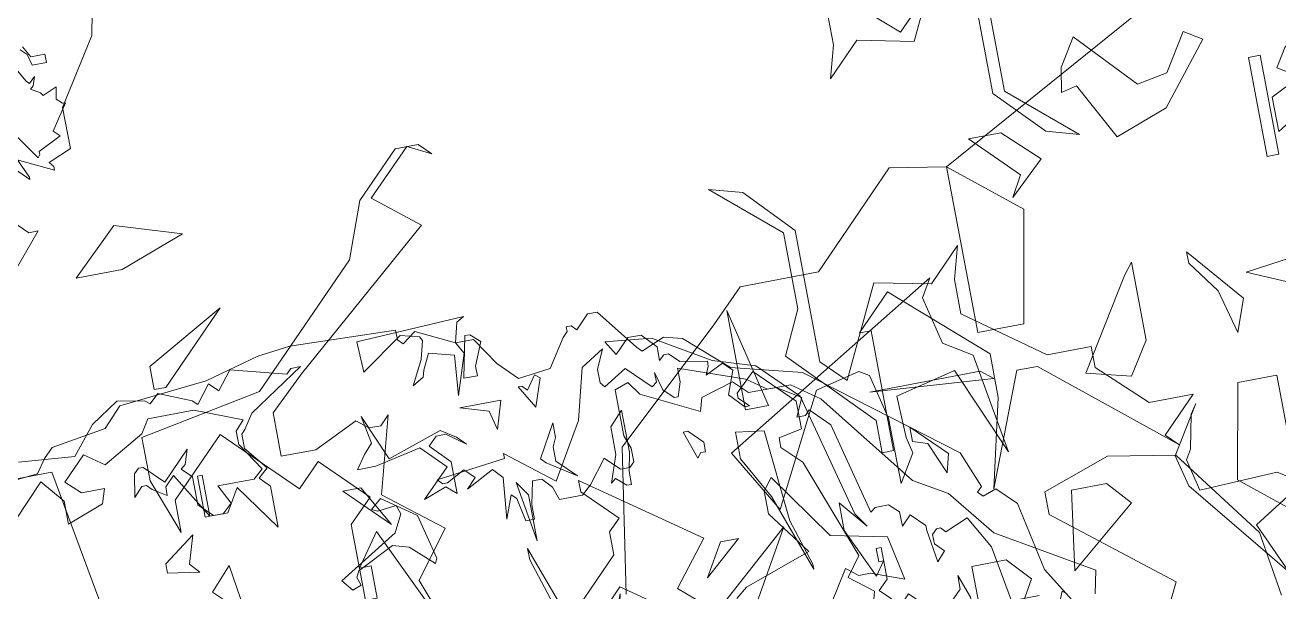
# Model space of a CAD drawing. Header units: millimetres. Extents: x 1418 to 1811, y 1796 to 1956.
# Drawn here: x 1496.622 to 1497.251, y 1878.01 to 1878.295 of the extents above; entities that cross this region are included whole.
import ezdxf

# ---------------------------------------------------------------- set-up
doc = ezdxf.new("R2010")
doc.units = ezdxf.units.MM
doc.layers.add('ARBRE', color=251, linetype='Continuous', lineweight=13)
doc.layers.add('VEGETAIS', color=3, linetype='Continuous')

# ---------------------------------------------------------------- blocks, each defined once
blk = doc.blocks.new('WMF26', base_point=(0, 0.0008))
at = {"color": 85}
for points in [[(7.3226, -0.1836), (7.3588, -0.2206), (7.4617, -0.1474), (7.7449, -0.2857), (7.8833, -0.2857), (8.0216, -0.4965), (8.1591, -0.6356), (8.4069, -0.6051), (8.5452, -0.3952), (8.5814, -0.3581), (8.5814, -0.3219), (8.6177, -0.3219), (8.6539, -0.3581), (8.756, -0.2569), (8.8292, -0.2569), (9.0688, -0.5689), (9.1051, -0.6051), (9.2804, -0.5327), (9.4187, -0.5689), (9.7316, -0.8464), (10.2552, -0.9839), (11.3025, -1.7915), (11.412, -2.069), (11.3758, -2.1052), (11.412, -2.1414), (11.5141, -2.1052), (11.6524, -2.2427), (11.7611, -2.7672), (11.9727, -3.1163)], [(13.0199, -7.9055), (12.9837, -8.0792), (12.6708, -8.5666), (12.6708, -8.8803), (12.4963, -8.9527), (12.5251, -8.989), (12.5251, -9.0178), (12.111, -8.8144)], [(12.1472, -9.3381), (12.2485, -9.4401), (12.3209, -9.4401), (11.8994, -9.9284)], [(10.75, -10.8381), (10.6776, -11.2893), (10.3277, -11.6096), (10.2264, -11.7108), (9.9786, -11.7108), (9.7028, -11.9875), (9.5274, -11.9578), (8.756, -12.3728)], [(3.2694, -0.7805), (4.492, -0.6718), (4.5653, -0.5689), (4.6377, -0.4965), (5.0527, -0.4314), (5.191, -0.2857), (5.8604, -0.2206), (6.2753, -0.1111), (6.5223, -0.0815), (7.3226, -0.1111), (7.3226, -0.1836), (7.3226, -0.1836)]]:
    blk.add_lwpolyline(points, dxfattribs=at)
at = {"color": 63}
for points in [[(7.7449, -0.2857), (7.796, -0.3738), (7.6955, -0.6776), (7.7211, -0.3754), (7.5325, -0.326), (7.4749, -0.4438), (7.4617, -0.4932), (7.3736, -0.5442), (7.4699, -0.3623), (7.5062, -0.2231), (7.4881, -0.1918), (7.3481, -0.1548), (7.0303, -0.3746), (7.0221, -0.1433), (7.8404, -0.1029), (7.7836, -0.1358), (7.7449, -0.2857), (7.7449, -0.2857)], [(6.5001, -0.2462), (6.5734, -0.2462), (6.1518, -0.522), (6.0777, -0.6315), (6.0489, -0.6611), (6.0489, -0.7698), (6.188, -0.9443), (6.1156, -1.0094), (6.188, -1.0827), (6.188, -1.3955), (5.9402, -1.0464), (5.8381, -1.221), (5.7006, -1.221), (5.489, -0.8711), (5.4166, -0.9443), (5.4166, -1.0094), (5.3145, -0.9443), (5.2783, -0.9081), (5.2421, -0.9081), (5.1762, -0.9806), (5.2058, -0.806), (5.2421, -0.7698), (5.2783, -0.7698), (5.4166, -0.9081), (5.6274, -0.6973), (5.5903, -0.806), (5.5541, -0.8348), (5.6274, -0.9081), (5.6274, -1.1189), (5.7295, -1.221), (5.8019, -1.221), (5.8744, -1.1551), (5.8019, -1.0094), (6.0777, -1.0094), (6.1518, -0.9443), (6.0127, -0.7336), (6.0127, -0.6315), (6.0777, -0.5582), (5.7295, -0.4199), (5.3804, -0.4199), (5.3145, -0.522), (5.0016, -0.6973), (4.8559, -0.5944), (4.6814, -0.7698), (4.7909, -0.8711), (4.9654, -0.8711), (4.9292, -0.9806), (4.6517, -1.0827), (4.6517, -0.9081), (4.5068, -0.7336), (4.2664, -0.9806)], [(4.3685, -0.5582), (4.7909, -0.5944), (4.9654, -0.3837), (5.1762, -0.2462), (5.3804, -0.2824), (5.4166, -0.3112), (5.489, -0.2462), (5.7295, -0.3474), (5.7657, -0.3837), (5.8744, -0.2462), (5.9402, -0.3112), (6.0489, -0.1729), (6.4639, -0.2824), (6.5001, -0.2462), (6.5001, -0.2462)], [(8.7519, -0.7805), (8.7823, -0.8167), (8.956, -0.7081), (9.1306, -0.8826), (9.1668, -0.853), (9.1668, -0.7805), (9.203, -0.9188), (9.2771, -0.9913), (9.3059, -0.9913), (9.3422, -0.8826), (9.3422, -0.7805), (9.8296, -0.955), (9.9745, -1.0571), (10.1498, -1.0571), (10.3532, -1.2029), (10.9131, -1.9307), (11.1609, -2.0756), (11.4375, -2.4255), (12.1357, -2.8404), (12.0995, -3.0142)], [(11.8953, -2.9779), (11.859, -2.9491), (11.7866, -3.1237)], [(11.6853, -2.9491), (11.4737, -2.9491), (11.4013, -2.5268), (11.263, -2.2789), (11.0884, -2.353), (11.0522, -2.3168), (11.0226, -2.3168), (10.9863, -2.353), (10.9863, -2.4255), (11.0522, -2.4905), (10.9863, -2.563), (10.9501, -2.3168), (10.9501, -2.2789), (10.848, -2.1777), (10.7756, -2.2501), (10.7756, -2.1414), (10.7031, -2.0756), (10.601, -2.0756), (10.564, -2.1052), (10.3894, -1.4062), (10.2519, -1.2679), (10.2157, -1.3041), (10.1498, -1.3041), (10.2157, -1.1666), (10.0403, -1.0571), (9.8296, -1.0571), (9.7283, -0.955), (9.4805, -1.0275), (9.4508, -1.1304), (9.0293, -0.9188), (8.956, -0.8167), (8.8548, -0.853), (8.8548, -1.2029), (8.891, -1.3041), (8.891, -1.4062), (8.8548, -1.4424), (8.7823, -1.4424), (8.6794, -1.3404), (8.5419, -1.5157), (8.4686, -1.5816), (8.2941, -1.5816), (8.2579, -1.4795), (8.192, -1.4062), (8.1195, -1.4062), (8.0833, -1.5816), (8.0833, -1.6903), (8.0175, -1.6903), (7.9812, -1.5157), (7.945, -1.4795), (7.8791, -1.654), (7.9088, -1.3404), (7.8429, -1.2679), (7.6321, -1.3774), (7.7046, -1.3041), (7.6321, -1.2317), (7.4938, -1.3041), (7.4576, -1.3041), (7.4205, -1.2679), (7.945, -1.2029), (7.945, -1.1666), (8.2941, -1.4424), (8.5419, -1.0275), (8.6432, -0.643), (8.8185, -0.5327), (8.7519, -0.6792), (8.7519, -0.7805), (8.7519, -0.7805)], [(5.3112, -1.5083), (5.5508, -1.3338), (5.4849, -1.5445), (5.5508, -1.6178), (5.3112, -1.5808), (5.3112, -1.5083), (5.3112, -1.5083)], [(7.2929, -1.8805), (7.1217, -1.724), (7.0023, -1.6894), (6.7191, -1.8286), (6.6969, -1.8747), (6.7183, -1.9373), (6.6499, -1.9611), (6.5816, -1.8772), (7.0394, -1.5997), (7.1077, -1.4671), (7.0838, -1.398), (6.943, -1.4169), (6.8969, -1.3947), (6.9801, -1.3264), (7.2279, -1.5017), (7.3102, -1.8426), (7.2929, -1.8805), (7.2929, -1.8805)], [(9.5554, -2.1143), (9.2722, -2.3621), (9.4171, -2.1143), (9.5554, -2.1143), (9.5554, -2.1143)], [(9.068, -3.2595), (9.068, -2.8446), (8.9947, -2.7721), (8.8572, -3.0553), (8.6819, -3.0191), (8.5806, -3.1212), (8.6094, -3.0191), (8.6094, -2.9104), (8.3698, -2.7359), (8.2307, -2.7359), (8.2307, -2.67), (8.0858, -2.5317), (7.9475, -2.5317), (8.0561, -2.423), (8.0199, -2.3868), (8.4061, -2.7062), (8.4711, -2.7062), (8.6094, -2.3572), (8.5436, -2.6338), (8.5436, -2.7721), (8.821, -3.0191), (8.9297, -2.9104), (8.8935, -2.9104), (8.8935, -2.5317), (8.9297, -2.5317), (8.9297, -2.6338), (9.1693, -2.8816), (9.1042, -3.0191), (9.1042, -3.2595), (9.3084, -3.4341), (9.2055, -3.4052), (9.068, -3.2595), (9.068, -3.2595)], [(9.2401, -10.2116), (9.0655, -10.5607), (9.4146, -10.8381), (9.4146, -10.9106), (9.203, -10.983), (8.9931, -10.9468), (8.7823, -10.6628), (8.7519, -10.4594)]]:
    blk.add_lwpolyline(points, dxfattribs=at)
at = {"color": 106}
for points in [[(7.9343, -0.3112), (7.861, -0.4858), (7.861, -0.5582), (7.7589, -0.5582), (7.8248, -0.2462), (7.861, -0.2462), (7.9343, -0.3112), (7.9343, -0.3112)], [(9.6073, -0.7698), (9.9201, -0.8711), (10.2042, -1.1551), (10.4438, -2.0937), (10.517, -2.2032), (10.3425, -1.9924), (10.3425, -2.2032), (10.517, -2.5819), (10.5903, -2.4798), (10.5533, -2.4798), (10.5533, -2.3786), (10.5903, -2.3786), (10.5903, -2.6181), (10.517, -2.6906), (10.6554, -2.8289), (10.7278, -2.7565), (10.9386, -2.9672), (11.1139, -2.7927), (11.1139, -2.6906), (11.179, -2.866), (11.179, -3.0035), (10.7937, -3.0759), (10.4438, -3.4258), (10.3787, -3.6012), (10.2404, -3.7387), (10.168, -3.7387), (10.1317, -3.7025), (10.2042, -3.7387), (10.3425, -3.6012), (10.2042, -3.4909), (10.6554, -3.1055), (10.7649, -3.0035), (10.7649, -2.866), (10.6554, -2.866), (10.517, -2.931), (10.4808, -2.9022), (10.4438, -2.9022), (10.4149, -2.931), (10.4808, -2.6906), (10.3063, -2.5523), (10.4149, -2.4074), (10.1317, -1.6433), (9.9926, -1.505), (9.9926, -1.4317), (10.168, -1.3955), (10.168, -1.1848), (9.8913, -0.9081), (9.7464, -1.0464), (9.7464, -1.0827), (9.8189, -1.1551), (9.7826, -1.1551), (9.6797, -1.0464), (9.7464, -0.8711), (9.6797, -0.806), (9.5422, -0.8711), (9.5711, -0.806), (9.5711, -0.7698), (9.3677, -0.7336), (9.2952, -0.6611), (9.259, -0.6611), (9.2211, -0.6973), (9.2211, -0.5944), (9.1199, -0.4858), (9.0178, -0.4858), (8.9091, -0.5944), (8.8441, -0.4858), (9.1923, -0.522), (9.6073, -0.7698), (9.6073, -0.7698)], [(8.2463, -0.8711), (8.1451, -0.6973), (8.1739, -0.6973), (8.2101, -0.7336), (8.2826, -0.6315), (8.3196, -0.6611), (8.2463, -0.8711), (8.2463, -0.8711)], [(7.5119, -0.9081), (7.6214, -0.9806), (7.6865, -1.0464), (7.5482, -0.9443), (7.4757, -0.9443), (7.4098, -1.0094), (7.5482, -1.1551), (7.5482, -1.3955), (7.4757, -1.3297), (7.3003, -1.3955), (7.5119, -1.1848), (7.3374, -1.0094), (6.9883, -1.0827), (6.85, -1.0827), (6.9224, -0.9806), (6.9883, -0.9081), (6.9513, -0.6973), (7.097, -1.0464), (7.5119, -0.9081), (7.5119, -0.9081)], [(7.9343, -0.9806), (7.8981, -0.8348), (7.6865, -0.7698), (7.9993, -0.7698), (7.9343, -0.9806), (7.9343, -0.9806)], [(5.7006, -1.221), (5.6644, -1.221), (5.6644, -0.9081), (5.7006, -0.9081), (5.7006, -1.221), (5.7006, -1.221)], [(8.3196, -1.1848), (8.3196, -1.2934), (8.4579, -1.4317), (8.2463, -1.2934), (8.2101, -1.2572), (8.3492, -1.0094), (8.3492, -1.1189), (8.3196, -1.1848), (8.3196, -1.1848)], [(8.8441, -1.4688), (8.8441, -1.5701), (8.8078, -1.5701), (8.7337, -1.505), (8.6975, -1.5338), (8.77, -1.3297), (8.77, -1.1189), (8.8729, -1.0094), (8.8729, -1.3297), (8.8441, -1.4688), (8.8441, -1.4688)], [(7.0245, -1.5338), (6.7117, -1.221), (6.85, -1.221), (7.0245, -1.5338), (7.0245, -1.5338)], [(9.4327, -1.3585), (9.4327, -1.4317), (9.3965, -1.4317), (9.3677, -1.4688), (9.2952, -1.2572), (9.3315, -1.2572), (9.4327, -1.3585), (9.4327, -1.3585)], [(9.9564, -2.0575), (10.0659, -2.4074), (10.0659, -2.4436), (9.8551, -1.8533), (9.6797, -1.5338), (9.6797, -1.3297), (9.8913, -1.3585), (9.9564, -2.0575), (9.9564, -2.0575)], [(8.0726, -1.8533), (7.9993, -1.3955), (8.0726, -1.505), (8.0726, -1.8533), (8.0726, -1.8533)], [(11.179, -1.92), (11.0777, -1.6796), (10.9682, -1.6433), (10.9682, -1.5338), (11.216, -1.7808), (11.179, -1.92), (11.179, -1.92)], [(11.1139, -3.215), (10.8661, -3.3534), (11.0777, -3.1426), (11.1139, -3.1426), (11.1139, -3.215), (11.1139, -3.215)], [(7.5482, -3.215), (7.5852, -3.215), (7.5852, -3.5271), (7.5482, -3.5271), (7.5482, -3.215), (7.5482, -3.215)], [(8.3855, -3.5641), (8.3855, -3.9783)], [(8.4579, -4.0515), (8.5962, -3.7675), (8.77, -3.8045), (8.8729, -3.7025), (8.8441, -3.8045), (8.8441, -3.9132)], [(8.9091, -4.0515), (8.6325, -3.8045), (8.5238, -3.9132)], [(8.3492, -3.8045), (8.3492, -3.5641), (8.1451, -3.3896), (8.2463, -3.4184), (8.3855, -3.5641), (8.3855, -3.5641)], [(11.1428, -3.6662), (10.9386, -3.6012), (11.1428, -3.5271), (11.2885, -3.5271), (11.1428, -3.6662), (11.1428, -3.6662)], [(12.5062, -8.1517), (12.6132, -8.1517), (12.6132, -8.215), (12.5062, -8.215), (12.4839, -8.1294), (12.4387, -8.085)], [(12.3308, -8.1294), (12.4387, -8.3221), (12.4609, -8.3443), (12.5062, -8.2999), (12.4839, -8.3665), (12.4609, -8.3896), (12.5284, -8.4291), (12.5457, -8.4513), (12.6527, -8.4069), (12.6354, -8.4966), (12.675, -8.5361), (12.698, -8.5361), (12.5679, -8.7288), (12.6132, -8.7733), (12.4387, -8.8581), (12.4387, -8.8811), (12.4214, -8.9033), (12.2913, -8.7115)], [(12.2238, -8.7963), (12.3308, -9.0326), (12.3308, -9.0507), (12.139, -8.8581)], [(12.4609, -8.0669), (12.5062, -8.1517), (12.5062, -8.1517)], [(9.7464, -10.4413), (9.6797, -10.4413), (9.6073, -10.5137), (9.6797, -10.5862), (9.6797, -10.7245), (9.5711, -10.7245), (9.5052, -10.6521), (9.6435, -10.4125), (9.7168, -10.4125), (9.7464, -10.4413), (9.7464, -10.4413)], [(10.517, -10.6883), (10.7649, -10.8637), (10.9024, -10.7245)], [(10.9024, -10.8266), (10.7649, -10.9649), (10.7649, -11.0374), (10.7278, -11.0736), (10.8299, -11.1765), (10.8299, -11.2127), (10.4808, -10.9649), (10.5903, -10.8266), (10.517, -10.7616)], [(10.4149, -10.7616), (10.3787, -10.7904), (10.168, -10.8637), (10.27, -11.0012), (10.27, -11.0736), (10.2404, -11.1107), (10.0947, -10.8999), (9.9201, -10.8637), (9.8913, -10.7245), (9.9926, -10.7616), (10.0296, -10.7616), (10.0659, -10.7904), (10.1317, -10.6883)], [(8.9231, -11.0629), (8.9453, -10.9567), (8.9643, -10.9262), (8.9404, -10.8258), (8.6942, -10.8365), (8.6638, -10.8176), (8.6481, -10.7739), (8.7873, -10.6875), (8.7156, -10.5245), (8.9717, -10.8455), (8.9956, -10.9452), (8.9033, -11.0934), (8.9231, -11.0629), (8.9231, -11.0629)], [(9.2211, -10.8999), (9.1561, -10.8266), (9.3677, -10.6521), (9.3315, -10.8999), (9.2211, -10.8999), (9.2211, -10.8999)], [(8.7626, -11.1329), (8.6391, -11.1329), (8.6391, -10.6875), (8.8194, -10.8365), (8.7626, -11.1329), (8.7626, -11.1329)], [(9.641, -11.4219), (9.5546, -11.3683), (9.5019, -11.053), (9.6204, -11.3321), (9.8106, -11.2868), (9.8065, -11.1559), (9.7942, -11.1049), (9.8477, -11.0184), (9.8493, -11.2251), (9.8823, -11.3651), (9.9127, -11.384), (10.0527, -11.3511), (10.2314, -11.0077), (10.3474, -11.2078), (9.6427, -11.6285), (9.6764, -11.5725), (9.641, -11.4219), (9.641, -11.4219)], [(7.9952, -11.1658), (7.9804, -11.3272), (8.0331, -11.4367), (8.1813, -11.5281), (8.6736, -11.4647), (7.9952, -11.1658), (7.9952, -11.1658)], [(9.0474, -11.5248), (9.0178, -11.561), (9.0178, -11.3148), (9.0836, -11.2127), (9.2211, -11.249), (9.0474, -11.5248), (9.0474, -11.5248)], [(8.8441, -11.5248), (8.8441, -11.561), (8.6975, -11.3873), (8.7337, -11.2852), (8.77, -11.4235), (8.8441, -11.5248), (8.8441, -11.5248)], [(9.5422, -11.3148), (9.5052, -11.2852), (9.8913, -11.3148), (9.5422, -11.3148), (9.5422, -11.3148)], [(10.2799, -11.6458), (10.2075, -11.3321), (10.2799, -11.3321), (10.2799, -11.6458), (10.2799, -11.6458)], [(9.3817, -11.4342), (9.5274, -11.4342), (9.5274, -11.9578), (9.3166, -11.7841), (9.3817, -11.4342), (9.3817, -11.4342)], [(9.4451, -12.0303), (9.343, -12.0303), (9.2343, -11.9274), (9.343, -11.8261), (9.3068, -11.8912), (9.4451, -12.0303), (9.4451, -12.0303)], [(8.2101, -12.1225), (8.1088, -12.013), (7.9343, -12.013), (8.0356, -11.9834), (8.1088, -11.9834), (8.1451, -11.9471), (8.2101, -12.0492), (8.4942, -11.8747), (8.4942, -11.9834), (8.2101, -12.1225), (8.2101, -12.1225)], [(8.2076, -11.9554), (8.3764, -12.0171), (8.4629, -12.0706), (8.4242, -12.1324), (8.4126, -12.0822), (8.2373, -12.1027), (8.1508, -12.0492), (8.2076, -11.9554), (8.2076, -11.9554)], [(8.8243, -12.0114), (8.9898, -11.9513), (9.0845, -12.1299), (9.1339, -12.1184), (9.1207, -12.195), (9.0672, -12.2814), (8.8976, -12.1003), (8.8013, -12.1176), (8.728, -12.2345), (8.6728, -12.2007), (8.8243, -12.0114), (8.8243, -12.0114)]]:
    blk.add_lwpolyline(points, dxfattribs=at)
blk = doc.blocks.new('T2_02')
at = {"xscale": 0.3499999999999943, "yscale": 0.3499999999999943, "zscale": 0.3499999999999943}
blk.add_blockref('WMF26', (-2.2399, 1.997), dxfattribs=at)

msp = doc.modelspace()

# ---------------------------------------------------------------- linework, layer by layer
at = {"layer": 'VEGETAIS'}
for points in [[(1509.70218, 1880.11726), (1505.67202, 1876.97346), (1501.63149, 1878.5618), (1498.2025, 1875.55315), (1493.98132, 1880.58016), (1500.34841, 1880.58025), (1509.70218, 1880.11726)], [(1496.43866, 1875.41718), (1492.3596, 1877.41371), (1492.75267, 1874.61369), (1498.08153, 1873.78917), (1496.43866, 1875.41718)]]:
    msp.add_spline(points, degree=3, dxfattribs=at)

# ---------------------------------------------------------------- block references
at = {"layer": 'ARBRE'}
for p, xscale, yscale, zscale, rotation in [((1497.35937, 1878.66021), 0.4621142716754233, 0.4621142716754233, 0.4621142716754233, 190.6551472559353), ((1496.19134, 1878.36453), 0.1918409178794672, 0.1918409178794672, 0.1918409178794672, 10.65514725593884), ((1497.76863, 1877.32335), 0.4621142716754233, 0.4621142716754233, 0.4621142716754233, 190.6551472559353), ((1496.8164, 1877.7611), 0.1918409178794672, 0.1918409178794672, 0.1918409178794672, 10.65514725593884)]:
    msp.add_blockref('T2_02', p, dxfattribs=dict(at, xscale=xscale, yscale=yscale, zscale=zscale, rotation=rotation))

doc.saveas('drawing.dxf')
